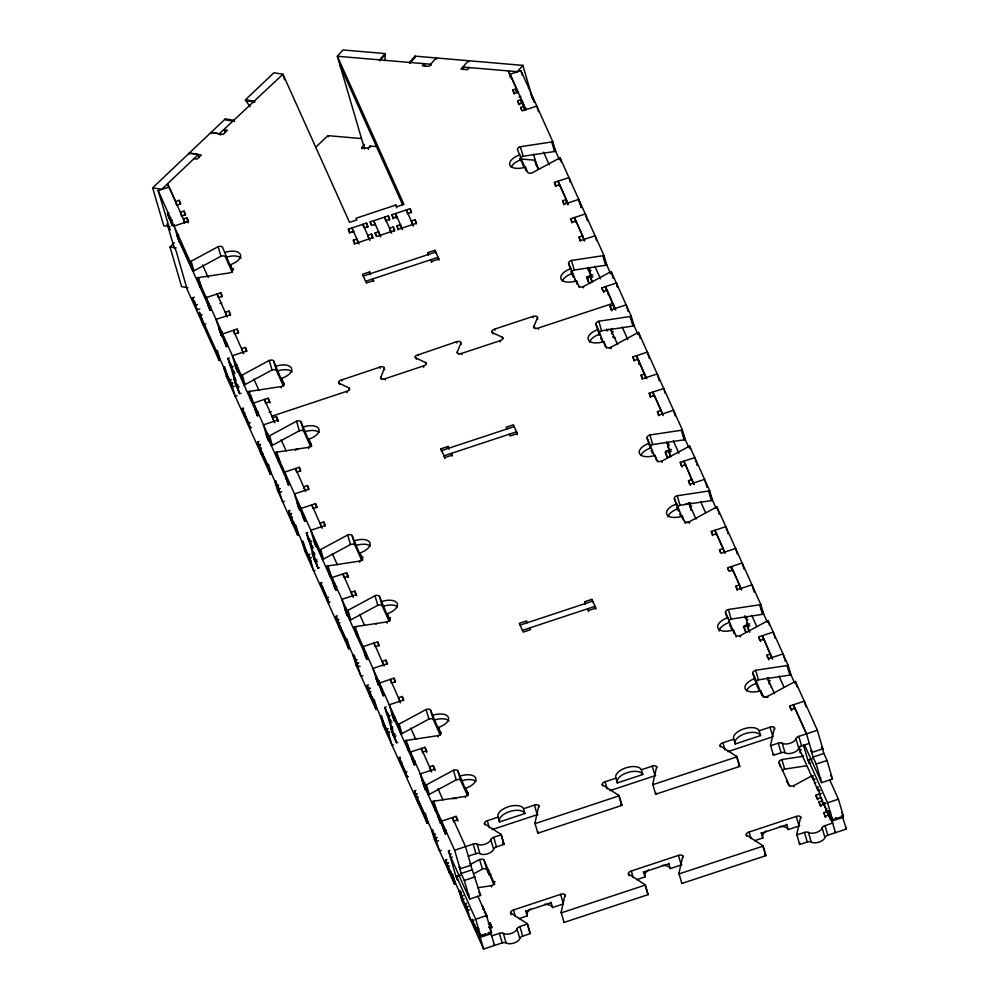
<?xml version="1.0" encoding="UTF-8"?>
<svg xmlns="http://www.w3.org/2000/svg" width="999" height="999" viewBox="0 0 999 999"><rect width="100%" height="100%" fill="white"/><g stroke="black" fill="none" stroke-linecap="round" stroke-linejoin="round"><path stroke-width="1.5" d="M382.555 379.108A3.921 1.948 -16.4 0 1 381.968 379.033L381.193 378.758A3.821 1.898 -16.4 0 1 380.582 377.959L384.253 368.519A3.821 1.898 -16.4 0 0 380.532 366.92L340.072 380.457A3.821 1.898 -16.4 0 0 339.385 383.366L339.735 384.553M384.865 60.689L385.252 54.47A3.821 2.61 41.3 0 0 385.114 53.571L342.894 49.95L337.362 56.244L364.56 148.876M338.636 382.13L338.611 382.255A3.971 1.973 -16.4 0 0 338.649 382.617L338.649 382.617M415.222 356.793L415.197 356.918A3.971 1.973 -16.4 0 0 415.247 357.292L415.247 357.292M491.833 331.331L491.783 331.581A3.971 1.973 -16.4 0 0 491.833 331.955M328.821 602.809L320.704 583.154L322.103 587.936M472.102 920.254L477.222 933.091L472.127 920.241M534.94 823.101L537.812 833.203L621.952 805.369L619.155 795.816L535.014 823.651A3.821 1.898 -16.4 0 1 534.94 823.101L538.836 805.669A3.821 1.898 -16.4 0 0 534.428 805.132L523.551 808.728A13.399 6.656 -16.4 0 0 508.104 806.817A13.399 6.656 -16.4 0 0 498.164 817.12L487.275 820.728A3.821 1.898 -16.4 0 0 484.44 823.676L484.79 824.862M537.986 831.568L537.749 832.654A3.821 1.898 -16.4 0 0 537.812 833.203M561.138 912.337L564.01 922.452L648.164 894.617L645.354 885.052L561.213 912.886A3.821 1.898 -16.4 0 1 561.138 912.337L565.034 894.917A3.821 1.898 -16.4 0 0 560.626 894.367L513.474 909.964A3.821 1.898 -16.4 0 0 510.639 912.911L511.163 914.709M652.747 784.128L655.631 794.242L739.772 766.408L736.962 756.842L652.822 784.677A3.821 1.898 -16.4 0 1 652.747 784.128L656.655 766.695A3.821 1.898 -16.4 0 0 652.235 766.158L641.358 769.754A13.399 6.656 -16.4 0 0 625.923 767.844A13.399 6.656 -16.4 0 0 615.971 778.159L605.094 781.755A3.821 1.898 -16.4 0 0 602.247 784.702L602.597 785.888M655.794 792.594L655.556 793.693A3.821 1.898 -16.4 0 0 655.631 794.242M678.945 873.376L681.83 883.478L765.971 855.644L763.161 846.091L679.02 873.925A3.821 1.898 -16.4 0 1 678.945 873.376L682.854 855.943A3.821 1.898 -16.4 0 0 678.433 855.406L631.293 871.003A3.821 1.898 -16.4 0 0 628.446 873.938L628.97 875.736M811.837 750.461L811.151 750.686L811.937 752.434L822.814 748.838L817.357 730.244L798.8 736.388A3.821 1.898 -16.4 0 0 795.903 738.686A7.655 3.796 -16.4 0 1 790.109 743.268A7.655 3.796 -16.4 0 1 782.229 743.206A3.821 1.898 -16.4 0 0 778.283 743.169L770.629 745.704A3.821 1.898 -16.4 0 1 770.554 745.154L774.462 727.734A3.821 1.898 -16.4 0 0 770.054 727.185L759.165 730.781A13.399 6.656 -16.4 0 0 743.731 728.87A13.399 6.656 -16.4 0 0 733.778 739.185L722.901 742.781A3.821 1.898 -16.4 0 0 720.054 745.729L720.416 746.915M773.613 753.621L773.363 754.72A3.821 1.898 -16.4 0 0 773.438 755.269L781.093 752.734A3.821 1.898 -16.4 0 1 785.027 752.771A7.655 3.796 -16.4 0 0 792.919 752.834A7.655 3.796 -16.4 0 0 798.713 748.239A3.821 1.898 -16.4 0 1 801.61 745.953L809.252 743.418M829.232 810.863L823.788 812.662L825.361 816.158L828.983 814.959L832.642 823.101L824.999 825.636A3.821 1.898 -16.4 0 0 822.102 827.921A7.655 3.796 -16.4 0 1 816.308 832.517A7.655 3.796 -16.4 0 1 808.428 832.454A3.821 1.898 -16.4 0 0 804.482 832.417L796.827 834.952A3.821 1.898 -16.4 0 1 796.765 834.402L800.661 816.97A3.821 1.898 -16.4 0 0 796.253 816.433L749.1 832.03A3.821 1.898 -16.4 0 0 746.265 834.977L746.615 836.163M799.812 842.869L799.562 843.955A3.821 1.898 -16.4 0 0 799.637 844.505L807.292 841.982A3.821 1.898 -16.4 0 1 811.225 842.007A7.655 3.796 -16.4 0 0 819.118 842.082A7.655 3.796 -16.4 0 0 824.912 837.487A3.821 1.898 -16.4 0 1 827.809 835.189L846.365 829.058L842.207 815.733M829.108 816.67L824.013 803.87L824.437 805.718M534.29 325.562L534.19 327.859M457.604 353.196L457.255 351.998L460.839 343.181A3.821 1.898 -16.4 0 0 456.443 341.77L415.984 355.619A3.821 1.898 -16.4 0 0 415.834 357.954L425.899 362.724A3.821 1.898 -16.4 0 1 424.45 365.622L384.615 378.883A3.821 1.898 -16.4 0 1 381.968 379.033L381.63 378.946M502.472 338.361L502.122 337.163L492.42 332.63A3.821 1.898 -16.4 0 1 492.569 330.294L493.631 329.57A3.821 1.898 -16.4 0 1 494.705 329.108L533.029 316.433A3.821 1.898 -16.4 0 1 537.425 317.844L533.841 326.673A3.821 1.898 -16.4 0 0 538.011 328.147L612.974 303.359L613.324 304.545M385.114 53.571L379.583 59.878A3.821 2.61 41.3 0 1 379.72 60.777L385.252 54.47M415.01 56.131L409.478 62.438A3.821 2.61 41.3 0 0 409.877 63.362L415.409 57.055A3.821 2.61 41.3 0 1 415.01 56.131L522.852 65.385L532.692 98.889M362.063 148.789L361.713 147.602L364.485 144.443M361.713 147.602L368.156 148.152L370.005 146.054L377.16 146.666M469.305 67.57L467.47 69.668L461.026 69.118L468.406 60.714L468.756 61.913M522.852 65.385L517.32 71.691L462.874 67.02L463.573 69.406M225.324 118.881A3.821 2.31 -80.7 0 1 225.499 119.88L234.528 121.366A3.821 2.31 -80.7 0 0 234.353 120.367L225.324 118.881L152.635 187.849L163.749 225.724L169.955 226.748M250.087 106.793L245.829 100.599A3.821 2.31 -80.7 0 1 245.467 99.763L273.926 72.765L282.954 74.251L349.525 222.377L356.78 219.98L356.006 218.232L395.891 205.032L396.678 206.781L403.933 204.383L337.362 56.256L430.669 64.248L431.019 65.447M194.018 158.629L197.028 159.128L201.373 155.007L198.364 154.52L161.663 189.335L152.635 187.849M219.318 133.804L282.954 74.251L284.565 79.708M187.849 287.687L181.643 286.663L169.992 246.978L174.326 242.857M315.746 147.19L327.897 135.664L361.363 138.536M232.342 272.39L225.337 256.793A3.821 1.898 -16.4 0 0 220.929 256.243L193.943 270.816A3.821 1.898 -16.4 0 1 192.944 271.228L190.135 261.676A3.821 1.898 -16.4 0 0 191.146 261.251L218.119 246.678A3.821 1.898 -16.4 0 1 222.527 247.228L231.78 269.468A13.399 6.656 -16.4 0 0 233.591 268.781M283.466 386.151L276.461 370.554A3.821 1.898 -16.4 0 0 272.053 370.005L245.067 384.578A3.821 1.898 -16.4 0 1 244.068 384.99L241.258 375.424A3.821 1.898 -16.4 0 0 242.27 375.012L269.243 360.439A3.821 1.898 -16.4 0 1 273.651 360.989L282.904 383.229A13.399 6.656 -16.4 0 0 283.816 382.904M310.776 446.915L303.771 431.318A3.821 1.898 -16.4 0 0 299.363 430.769L272.377 445.342A3.821 1.898 -16.4 0 1 271.378 445.754L268.569 436.201A3.821 1.898 -16.4 0 0 269.58 435.776L296.553 421.216A3.821 1.898 -16.4 0 1 300.961 421.753L310.214 443.993A13.399 6.656 -16.4 0 0 311.126 443.668M571.403 272.24A3.821 1.898 -16.4 0 1 574.288 270.03L605.681 265.284A3.821 1.898 -16.4 0 0 606.755 265.022L603.945 255.457A3.821 1.898 -16.4 0 1 602.872 255.732L571.478 260.464A3.821 1.898 -16.4 0 0 568.631 263.411L570.991 268.644A13.399 6.656 -16.4 0 0 561.038 278.958A13.399 6.656 -16.4 0 0 576.485 280.856L578.833 286.101A3.821 1.898 -16.4 0 0 583.241 286.638L610.227 272.078A3.821 1.898 -16.4 0 1 611.226 271.653L631.256 316.221L634.065 325.786A3.821 1.898 -16.4 0 1 632.991 326.049L601.598 330.794A3.821 1.898 -16.4 0 0 598.913 332.592M631.256 316.221A3.821 1.898 -16.4 0 1 630.182 316.496L598.788 321.228A3.821 1.898 -16.4 0 0 595.941 324.176L598.301 329.408A13.399 6.656 -16.4 0 0 588.349 339.722A13.399 6.656 -16.4 0 0 603.783 341.633L606.143 346.865A3.821 1.898 -16.4 0 0 610.551 347.415L637.524 332.842A3.821 1.898 -16.4 0 1 638.536 332.417L682.379 429.982L685.189 439.548A3.821 1.898 -16.4 0 1 684.115 439.81L652.722 444.555A3.821 1.898 -16.4 0 0 649.874 447.502M361.9 560.676L354.895 545.079A3.821 1.898 -16.4 0 0 350.487 544.53L323.514 559.103A3.821 1.898 -16.4 0 1 322.502 559.515L319.692 549.962A3.821 1.898 -16.4 0 0 320.704 549.537L347.677 534.964A3.821 1.898 -16.4 0 1 352.085 535.514L361.338 557.754A13.399 6.656 -16.4 0 0 363.149 557.067M389.21 621.44L382.205 605.844A3.821 1.898 -16.4 0 0 377.797 605.294L350.811 619.867A3.821 1.898 -16.4 0 1 349.812 620.279L347.003 610.726A3.821 1.898 -16.4 0 0 348.014 610.302L374.987 595.741A3.821 1.898 -16.4 0 1 379.395 596.278L388.648 618.518A13.399 6.656 -16.4 0 0 390.459 617.844M682.379 429.982A3.821 1.898 -16.4 0 1 681.306 430.257L649.912 434.99A3.821 1.898 -16.4 0 0 647.077 437.937L649.425 443.169A13.399 6.656 -16.4 0 0 639.472 453.484A13.399 6.656 -16.4 0 0 654.919 455.394L657.267 460.626A3.821 1.898 -16.4 0 0 661.675 461.176L688.661 446.603A3.821 1.898 -16.4 0 1 689.66 446.178L709.69 490.746L712.499 500.312A3.821 1.898 -16.4 0 1 711.425 500.586L680.032 505.319A3.821 1.898 -16.4 0 0 677.11 507.929M709.69 490.746A3.821 1.898 -16.4 0 1 708.616 491.021L677.222 495.754A3.821 1.898 -16.4 0 0 674.375 498.701L676.735 503.933A13.399 6.656 -16.4 0 0 666.783 514.248A13.399 6.656 -16.4 0 0 682.23 516.158L684.577 521.391A3.821 1.898 -16.4 0 0 688.985 521.94L715.971 507.367A3.821 1.898 -16.4 0 1 716.97 506.955L760.813 604.507L763.623 614.073A3.821 1.898 -16.4 0 1 762.549 614.335L731.156 619.08A3.821 1.898 -16.4 0 0 728.471 620.879M440.347 735.202L433.329 719.605A3.821 1.898 -16.4 0 0 428.921 719.055L401.948 733.628A3.821 1.898 -16.4 0 1 400.936 734.04L398.126 724.487A3.821 1.898 -16.4 0 0 399.138 724.063L426.111 709.502A3.821 1.898 -16.4 0 1 430.519 710.039L439.772 732.279A13.399 6.656 -16.4 0 0 440.696 731.955M467.657 795.966L460.639 780.369A3.821 1.898 -16.4 0 0 456.231 779.819L429.258 794.392A3.821 1.898 -16.4 0 1 428.246 794.817L425.437 785.251A3.821 1.898 -16.4 0 0 426.448 784.839L453.421 770.266A3.821 1.898 -16.4 0 1 457.829 770.803L467.082 793.044A13.399 6.656 -16.4 0 0 467.994 792.719M760.813 604.507A3.821 1.898 -16.4 0 1 759.74 604.782L728.346 609.515A3.821 1.898 -16.4 0 0 725.511 612.462L727.859 617.694A13.399 6.656 -16.4 0 0 717.906 628.009A13.399 6.656 -16.4 0 0 733.353 629.919L735.701 635.152A3.821 1.898 -16.4 0 0 740.109 635.701L767.095 621.128A3.821 1.898 -16.4 0 1 768.094 620.716L788.124 665.272L790.933 674.837A3.821 1.898 -16.4 0 1 789.859 675.112L758.466 679.844A3.821 1.898 -16.4 0 0 755.781 681.643M788.124 665.272A3.821 1.898 -16.4 0 1 787.05 665.546L755.656 670.279A3.821 1.898 -16.4 0 0 752.821 673.226L755.169 678.471A13.399 6.656 -16.4 0 0 745.217 688.773A13.399 6.656 -16.4 0 0 760.664 690.684L763.011 695.916A3.821 1.898 -16.4 0 0 767.419 696.465L794.405 681.892A3.821 1.898 -16.4 0 1 795.404 681.48L817.357 730.244M471.191 864.06L479.62 859.515A3.821 1.898 -16.4 0 1 484.028 860.052L494.755 884.54M474.001 873.626L482.43 869.068A3.821 1.898 -16.4 0 1 486.838 869.617L489.198 874.849A13.399 6.656 -16.4 0 1 491.071 874.3M803.446 756.268L781.855 759.527A3.821 1.898 -16.4 0 0 779.02 762.474L789.21 785.164A3.821 1.898 -16.4 0 0 793.618 785.714L812.175 775.686M272.402 417.332L272.053 416.133L347.864 390.959A3.821 1.898 -16.4 0 0 349.313 388.062L339.385 383.366M219.143 360.477L216.333 350.911A3.821 1.898 -16.4 0 0 217.345 350.499L220.142 360.065A3.821 1.898 -16.4 0 1 219.143 360.477L187.175 289.448L176.299 251.448L173.376 244.955L167.145 223.714L170.055 230.195L158.179 190.634L169.056 187.038L184.977 222.465M510.926 77.235L510.039 74.238L520.929 70.642L536.838 106.069L538.511 111.726M168.794 187.812L167.595 183.704L175.562 201.523L179.183 200.324L180.757 203.808L177.098 205.02M514.06 94.043L512.862 89.947L516.483 88.749L517.694 92.845M518.094 92.22L514.423 93.431L512.862 89.947M168.981 212.862L167.432 212.974L167.62 213.986L172.477 225.699L170.891 220.579L172.253 220.13M519.43 97.39L519.293 96.578L520.854 96.466M181.968 215.772L185.589 214.573L184.028 211.089L180.369 212.3L181.418 215.884M518.893 104.808L517.694 100.699L521.353 99.5L522.415 103.084M169.018 218.094L170.866 217.57M522.677 101.199L520.866 101.798L521.303 102.622M525.536 110.29L522.889 102.997L519.268 104.196L517.694 100.699M158.179 190.634L174.088 226.061L188.599 221.266L187.038 217.77L183.404 218.968L184.603 223.077M521.503 110.127L520.704 107.392L524.325 106.194M174.326 224.688L172.29 225.362L167.62 213.311L169.056 218.169M523.976 107.667L524.363 109.291L526.198 108.292M536.838 106.069L522.277 110.889L520.704 107.392M178.709 235.027L176.898 235.627L192.944 271.228M349.588 233.204L348.389 229.108L366.521 223.102L368.094 226.598L364.46 227.797M370.954 224.638L370.154 221.903L388.286 215.909L389.847 219.393L386.226 220.592M393.119 218.806L391.908 214.71L410.04 208.704L411.613 212.2L407.992 213.399M396.441 215.347L395.292 216.271M353.584 231.393L349.962 232.592L348.389 229.108M375.349 224.188L371.715 225.399L370.154 221.903M397.103 216.995L393.481 218.194L391.908 214.71M352.335 231.943L353.696 231.493M354.558 244.256L353.359 240.16L356.98 238.961L358.179 243.057M353.359 240.16L354.92 243.644L373.064 237.65L371.491 234.153L367.857 235.352L368.668 238.087M375.924 235.689L375.112 232.954L378.746 231.756L379.945 235.851M375.112 232.954L376.685 236.451L394.817 230.444L393.256 226.96L389.622 228.159L390.821 232.255M398.077 229.857L396.878 225.762L400.499 224.563L401.71 228.659M396.878 225.762L398.451 229.246L416.583 223.252L415.01 219.755L411.388 220.954L412.587 225.062M399.962 226.024L400.636 225.799M193.893 302.622L192.482 297.839L197.29 310.152L192.27 297.902L194.293 297.24M218.719 297.452L222.34 296.253L220.779 292.769L206.231 297.577L209.977 310.327L211.338 309.877M555.644 186.488L554.445 182.392L568.98 177.572L570.392 182.355M193.818 302.56L195.18 302.11M195.679 305.045L197.565 304.52M208.828 303.197L207.467 303.646L209.977 310.327M199.862 309.003L197.09 309.827L192.482 297.839M208.404 306.83L209.765 306.381M210.889 306.531L209.078 307.13L178.471 239.111L179.408 242.307L174.088 226.061L190.135 261.676M219.955 303.521L221.766 302.922M202.148 314.697L200.324 315.297L230.869 383.329L232.218 382.879M223.389 334.952L221.353 335.627L216.071 319.38L230.582 314.585L229.008 311.089L225.387 312.287L226.586 316.383M563.886 204.807L562.674 200.712L566.308 199.513L567.907 204.982M579.607 202.185L578.783 199.388L564.248 204.208L562.674 200.712M205.819 323.976L203.097 324.875L199.363 312.125L201.86 318.793M370.492 273.639L369.705 271.903L362.45 274.3L366.371 283.029L373.626 280.619L372.839 278.883L373.638 281.606M428.534 255.432L427.734 252.697L434.99 250.299L438.911 259.028L431.655 261.426L430.869 259.678L431.668 262.412M363.236 276.049L435.776 252.048M220.242 328.496L218.881 328.946L225.412 343.481L226.773 343.032M365.584 281.281L438.124 257.28L438.961 260.115M219.78 332.143L221.141 331.693M222.452 331.768L220.417 332.442L221.353 335.627M235.052 333.816L238.686 332.617L237.113 329.121L222.577 333.928L226.311 346.678L227.672 346.228M571.99 222.839L570.779 218.744L585.327 213.936L587.3 220.779M225.175 339.56L223.813 340.01L226.311 346.678M224.75 343.194L226.111 342.744M239.048 371.541L237.687 371.99L236.126 368.494L232.405 355.744L246.915 350.936L245.354 347.452L241.721 348.651L242.932 352.747M580.219 241.171L579.02 237.075L582.642 235.876L583.853 239.972M231.955 366.071L230.594 366.521L229.807 364.772L227.947 358.404L229.308 357.954M229.807 364.772L231.169 364.323M237.025 364.697L235.215 365.297L256.456 412.575L258.279 411.963M227.947 358.404L231.868 367.12L233.229 366.67M236.126 368.494L237.475 368.044M238.112 368.356L236.751 368.806L237.687 371.99M234.315 371.303L232.954 371.753L233.741 373.501L235.09 373.052M241.021 393.231L239.66 393.681L235.739 384.965L233.866 378.584L235.227 378.134M230.869 383.329L229.932 380.144L231.293 379.695M236.014 379.882L234.653 380.332L233.866 378.584M229.932 380.144L231.493 383.628L232.854 383.179M235.739 384.965L237.1 384.515M587.612 268.569L588.973 268.107M234.278 386.213L232.467 386.813L223.614 367.12A3.834 1.898 -16.4 0 1 224.688 366.845L227.497 376.411A3.834 1.898 -16.4 0 0 226.423 376.685L223.614 367.12M238.361 385.114L237 385.564L239.66 393.681M588.374 267.445L588.873 269.168L590.234 268.719M237.787 387.312L239.148 386.863M588.873 269.168L589.66 270.916L591.021 270.467M586.613 277.922L590.234 276.723L592.594 281.955L588.96 283.154L587.087 276.773L592.894 274.862M589.81 273.476L591.533 277.285L592.894 276.835M237.088 395.766L235.24 396.378L231.493 383.628M270.08 402.897L268.157 398.201L253.621 403.022L257.367 415.771L258.729 415.322M602.534 290.222L601.835 287.824L616.371 283.017L616.72 284.216L616.333 283.029M243.669 413.411L242.27 408.628L250.387 428.284L242.832 411.238L242.045 408.304L243.631 408.179M269.73 401.698L266.109 402.897L266.458 404.096M601.835 287.824L603.396 291.321L607.03 290.122L614.922 309.141M256.219 408.641L254.857 409.091L257.367 415.771M243.644 413.411L245.005 412.962M255.794 412.275L257.155 411.825M269.131 412.387L271.179 411.713M242.233 408.641L248.776 423.176L250.162 422.714M457.255 351.998A3.821 1.898 -16.4 0 0 461.426 353.484L499.962 340.734A3.821 1.898 -16.4 0 0 500.624 340.484L501.623 339.947A3.821 1.898 -16.4 0 0 502.122 337.163M278.321 421.216L276.398 416.533L272.764 417.732L273.127 418.931M610.589 307.954L610.064 306.156L613.698 304.957M251.536 427.51L250.175 427.959L248.801 423.164M277.959 420.017L263.424 424.837L267.17 437.587L268.731 441.071L270.092 440.621M610.064 306.156L611.638 309.64L626.173 304.832L627.372 309.028M268.082 433.778L266.271 434.39L287.512 481.655M267.17 437.587L269.206 436.913M269.156 437.437L267.807 437.887L268.731 441.071M263.237 453.946L261.388 454.557L257.642 441.808L259.003 441.358M260.427 444.38L258.616 444.98L267.457 464.672L270.267 474.238A3.821 1.898 -16.4 0 0 271.266 473.826L268.469 464.26A3.821 1.898 -16.4 0 1 267.457 464.672M606.493 329.158L606.793 329.807L608.603 329.208M257.642 441.808L259.216 445.304L260.564 444.855M611.763 328.671L612.437 328.446M259.216 445.304L260.14 448.489L261.501 448.039M611.138 329.096L612.012 332.093L613.374 331.643M613.935 337.937L615.034 337.575M297.153 471.978L300.774 470.779L299.213 467.295L284.665 472.102L288.411 484.852L289.772 484.403M634.078 361.014L632.879 356.918L647.414 352.11L648.588 356.218M645.941 378.134L638.074 359.203L634.44 360.402L632.879 356.918M287.262 477.722L285.901 478.171L288.411 484.852M286.838 481.356L288.199 480.906M278.671 485.139L277.31 485.589L282.63 501.823L284.478 501.211M279.608 488.324L278.246 488.773L260.14 448.489M278.883 489.073L280.244 488.623M281.668 491.658L279.857 492.257L274.737 480.881A3.821 1.898 -16.4 0 1 275.811 480.606L278.621 490.172A3.821 1.898 -16.4 0 0 277.547 490.434L274.737 480.881M301.149 509.702L299.787 510.152L298.214 506.668L294.505 493.906L309.016 489.11L307.442 485.614L303.821 486.813L304.62 489.547M642.32 379.333L641.108 375.237L644.742 374.038M441.683 451.56L440.884 448.826L448.139 446.428L448.926 448.164M441.67 450.574L514.21 426.573M298.214 506.668L299.575 506.218M300.212 506.518L298.851 506.968L299.787 510.152M294.468 522.964L292.432 523.638L288.686 510.889L290.047 510.439M301.011 508.466L315.547 503.646L317.12 507.142L313.486 508.341M650.424 397.377L649.213 393.269L663.761 388.461L664.572 391.258M291.471 513.474L289.66 514.073L294.767 525.437L297.577 535.002A3.821 1.898 -16.4 0 0 298.576 534.59L295.779 525.024A3.821 1.898 -16.4 0 1 294.767 525.437M288.686 510.889L290.259 514.385L291.621 513.936M290.259 514.385L291.196 517.569L292.557 517.12M303.609 514.085L302.247 514.535L303.184 517.719L304.757 521.216L306.106 520.754M303.184 517.719L304.545 517.27M317.482 546.066L316.121 546.515L314.56 543.031L310.851 530.269L325.349 525.462L323.788 521.977L320.155 523.176L320.966 525.911M658.653 415.696L657.454 411.6L661.076 410.402L662.287 414.498M310.389 540.596L309.028 541.046L308.254 539.298L306.381 532.929L307.742 532.479M308.254 539.298L309.603 538.848M306.381 532.929L310.302 541.658L311.663 541.196M314.56 543.031L315.921 542.582M316.546 542.882L315.185 543.331L316.121 546.515M312.749 545.829L311.388 546.278L312.175 548.026L313.536 547.577M319.455 567.769L318.094 568.219L314.173 559.49L312.3 553.109L314.348 552.435M310.664 557.405L309.303 557.854L308.366 554.67L309.727 554.22M315.122 554.183L313.087 554.857L312.3 553.109M308.366 554.67L309.927 558.154L311.288 557.704M314.173 559.49L315.534 559.04M666.72 442.869L667.407 442.644M316.795 559.64L315.447 560.089L318.094 568.219M666.808 441.97L667.307 443.693L668.668 443.244M316.221 561.838L317.582 561.388M667.307 443.693L668.094 445.442L669.455 444.992M671.328 449.388L665.534 451.298L667.394 457.679L671.028 456.481L668.668 451.248L665.047 452.447M668.743 449.088L669.967 451.81L671.328 451.361M315.035 570.454L313.674 570.904L309.927 558.154M348.514 577.422L346.591 572.739L332.055 577.547L335.801 590.297L337.163 589.847M681.318 465.946L680.269 462.362L694.804 457.542L695.479 459.952M328.808 602.822L321.266 585.764L320.454 582.867L322.028 582.717M348.164 576.223L344.543 577.422L344.892 578.621M680.269 462.362L681.83 465.846L685.464 464.647L693.531 484.265M334.653 583.166L333.291 583.616L335.801 590.297M322.078 587.949L323.439 587.499M334.228 586.8L335.589 586.351M336.713 586.5L334.902 587.1L313.649 539.822M320.667 583.166L327.21 597.702L328.571 597.252M356.755 595.741L354.832 591.058L351.211 592.257L351.91 594.655M689.56 484.265L688.498 480.681L692.132 479.483M329.97 602.035L328.609 602.484L327.247 597.689M356.406 594.555L341.858 599.363L347.177 615.596L349.213 614.922M688.498 480.681L690.072 484.178L704.607 479.358L706.243 484.94M346.516 608.316L344.705 608.915L365.946 656.181M345.604 612.112L346.965 611.663M348.276 611.738L346.241 612.412L347.177 615.596M341.183 628.633L339.822 629.083L336.076 616.333L337.437 615.884M685.227 504.333L689.572 502.897M336.076 616.333L337.65 619.83L339.011 619.38M689.322 502.997L690.871 502.984M337.65 619.83L338.586 623.014L339.947 622.564M689.51 503.434L690.446 506.618L691.808 506.168M363.099 646.628L377.647 641.82L379.208 645.304L375.587 646.503M712.512 535.539L711.313 531.443L725.848 526.635L727.022 530.744M365.696 652.247L364.348 652.697L365.272 655.881L366.845 659.377L368.206 658.928M365.272 655.881L366.633 655.431M357.105 659.665L355.756 660.114L361.064 676.348L362.912 675.736M358.042 662.849L356.68 663.299L338.586 623.014M357.317 663.598L358.678 663.149M360.102 666.183L358.291 666.783L353.171 655.406A3.821 1.898 -16.4 0 1 354.245 655.132L357.055 664.697A3.821 1.898 -16.4 0 0 355.981 664.972L353.171 655.406M380.257 684.003L378.221 684.677L372.939 668.431L387.45 663.636L385.876 660.139L382.255 661.338L383.454 665.446M720.354 552.497L719.542 549.762L723.176 548.563L724.375 552.659M585.402 604.482L584.602 601.76L591.858 599.35L595.779 608.079L588.523 610.476L587.737 608.741L588.548 611.463M520.104 625.099L592.644 601.098M522.465 630.332L594.992 606.343L595.829 609.165M376.648 681.193L378.009 680.744M379.32 680.819L377.285 681.493L378.221 684.677M372.714 697.552L370.866 698.164L367.12 685.414L368.481 684.964M391.92 682.866L395.554 681.668L393.981 678.171L379.445 682.991L383.191 695.741L384.553 695.292M728.458 570.529L727.659 567.794L742.195 562.986L743.368 567.095M730.769 568.056L731.443 567.832M369.905 687.999L368.094 688.598L373.201 699.974L376.011 709.527A3.821 1.898 -16.4 0 0 377.023 709.115L374.213 699.55A3.821 1.898 -16.4 0 1 373.201 699.974M367.12 685.414L368.693 688.91L370.055 688.461M368.693 688.91L369.63 692.095L370.991 691.645M382.043 688.611L380.681 689.06L383.191 695.741M381.618 692.245L382.979 691.795M395.916 720.591L394.555 721.041L392.994 717.557L389.285 704.794L403.783 699.987L402.222 696.503L398.589 697.702L399.8 701.798M737.087 590.222L735.888 586.126L739.51 584.927L740.721 589.023M388.823 715.122L387.462 715.571L386.688 713.823L384.815 707.454L386.176 707.005M386.688 713.823L388.049 713.373M384.815 707.454L388.736 716.183L390.097 715.734M392.994 717.557L394.355 717.107M394.98 717.407L393.618 717.856L394.555 721.041M391.183 720.354L389.822 720.803L390.609 722.552L391.97 722.102M397.889 742.294L396.528 742.744L392.607 734.015L390.734 727.634L392.782 726.96M389.098 731.93L387.737 732.379L386.8 729.195L388.161 728.746M392.882 728.933L391.521 729.382L390.734 727.634M386.8 729.195L388.361 732.692L389.722 732.242M392.607 734.015L393.968 733.566M744.48 617.619L745.841 617.17M395.242 734.165L393.881 734.615L396.528 742.744M744.979 615.634L745.741 618.219L747.102 617.769M394.655 736.363L396.016 735.913M745.741 618.219L746.528 619.967L747.889 619.517M749.762 623.913L743.968 625.836L745.841 632.205L749.462 631.006L749.837 632.267M749.462 631.006L747.115 625.774L743.481 626.972L745.841 632.205M746.69 622.527L748.401 626.348L749.762 625.886M393.469 744.992L392.108 745.441L388.361 732.692M426.948 751.947L425.037 747.264L410.489 752.072L414.235 764.822L415.596 764.372M759.577 639.872L758.703 636.887L773.238 632.08L774.262 635.676M401.873 762.025L400.512 762.474L399.138 757.679L407.255 777.347L399.7 760.289L398.901 757.367L400.462 757.242M426.598 750.749L422.977 751.947L423.326 753.146M758.703 636.887L760.264 640.371L763.898 639.173L771.79 658.191M413.087 757.692L411.725 758.141L414.235 764.822M412.662 761.325L414.023 760.876M415.147 761.026L413.336 761.625L392.083 714.36M399.113 757.692L405.644 772.239L407.005 771.777M435.189 770.266L433.266 765.584L429.645 766.782L430.869 770.966M767.644 657.604L766.932 655.207L770.566 654.008M408.404 776.56L407.043 777.01L405.681 772.227M426.973 789.672L425.611 790.122L424.038 786.638L420.292 773.888L434.84 769.08M766.932 655.207L768.506 658.703L783.041 653.895L783.541 655.694M420.329 773.875L423.139 783.441L424.95 782.841M424.038 786.638L426.073 785.963M426.036 786.488L424.675 786.937L425.611 790.122M419.617 803.159L418.256 803.608L414.51 790.858L415.871 790.409M414.51 790.858L416.084 794.355L417.445 793.905M767.856 677.734L768.631 677.734M416.084 794.355L417.02 797.539L418.381 797.09M767.944 677.959L768.88 681.143L770.241 680.694M770.803 686.987L771.478 686.763M439.173 815.721L437.812 816.171L440.309 822.851L442.357 822.177M438.748 819.355L440.109 818.905M440.734 819.217L439.373 819.667L440.309 822.851M458.004 821.028L456.081 816.345L441.533 821.153L445.279 833.903L446.64 833.453M790.796 709.552L789.747 705.968L804.282 701.161L805.456 705.144M457.642 819.829L454.021 821.028L454.37 822.227M789.747 705.968L791.32 709.452L794.942 708.254L806.443 733.853M444.143 826.772L442.782 827.222L445.279 833.903M443.718 830.419L445.067 829.957M446.191 830.107L444.38 830.706L423.139 783.441M435.552 834.19L434.19 834.64L439.498 850.873L441.346 850.261M436.488 837.374L435.127 837.824L417.02 797.539M435.751 838.124L437.112 837.674M438.536 840.708L436.725 841.308L431.618 829.932A3.821 1.898 -16.4 0 1 432.679 829.657L435.489 839.222A3.821 1.898 -16.4 0 0 434.415 839.497L431.618 829.932M498.164 817.12L499.562 821.902L524.95 813.511L523.551 808.728M615.971 778.159L617.37 782.929L642.769 774.537L641.358 769.754M733.778 739.185L735.189 743.968L760.576 735.564L759.165 730.781M492.132 829.607L537.237 814.684A3.821 1.898 -16.4 0 1 537.912 814.497M609.939 790.634L655.044 775.724A3.821 1.898 -16.4 0 1 655.719 775.524M727.747 751.673L772.864 736.75M458.191 879.669L457.517 879.894L455.944 876.41L448.464 850.911L449.825 850.461M460.189 776.048A13.399 6.656 -16.4 0 1 475.624 777.959A13.399 6.656 -16.4 0 1 465.671 788.261L468.032 793.493A3.821 1.898 -16.4 0 1 465.184 796.44L433.791 801.186A3.821 1.898 -16.4 0 0 432.717 801.448L454.607 850.236L473.176 844.105A3.821 1.898 -16.4 0 1 477.122 844.13A7.655 3.796 -16.4 0 0 485.002 844.192A7.655 3.796 -16.4 0 0 490.796 839.61A3.821 1.898 -16.4 0 1 493.693 837.312L501.336 834.789L504.145 844.342L496.503 846.877A3.821 1.898 -16.4 0 0 493.606 849.175A7.655 3.796 -16.4 0 1 487.812 853.758A7.655 3.796 -16.4 0 1 479.92 853.695A3.821 1.898 -16.4 0 0 475.986 853.658L468.331 856.193M448.464 850.911L450.025 854.395L451.386 853.945M450.025 854.395L450.961 857.592L452.322 857.13M451.348 872.015L449.3 872.689L445.554 859.939L446.915 859.49M449.338 872.689L446.528 863.124L448.339 862.524M445.554 859.939L447.127 863.436L448.489 862.986M798.9 746.815L800.361 746.59M447.127 863.436L448.064 866.62L449.425 866.17M799 747.04L799.937 750.224L801.298 749.774M459.29 867.095L460.064 868.83L470.954 865.234L470.167 863.486L480.631 895.441L469.755 899.038L464.298 880.444L461.151 873.463L459.29 867.095L459.965 866.87M821.353 747.314L822.04 747.09L822.814 748.838M801.847 756.068L802.946 755.706M461.151 873.463L472.04 869.867M811.151 750.686L813.024 757.067L823.9 753.471L827.047 760.451L832.504 779.045L821.615 782.642L804.919 745.841M455.944 876.41L460.027 875.062M803.371 744.867L807.816 760.014L811.9 758.653M457.517 879.894L456.58 876.71L459.977 875.586M810.738 763.049L809.377 763.498L808.453 760.314L811.85 759.19M464.298 880.444L475.174 876.847M813.024 757.067L816.158 764.048L827.047 760.451M462.562 895.404L461.201 895.853L460.264 892.669L461.625 892.219M814.435 779.008L813.074 779.457L812.137 776.273L813.498 775.823M463.199 895.703L461.838 896.165L460.264 892.669M812.137 776.273L813.698 779.757L815.059 779.307M450.961 857.592L467.694 894.817L469.055 894.367M819.567 778.421L820.928 777.971M462.774 899.35L464.135 898.9M813.698 779.757L814.635 782.954L815.996 782.504M467.532 906.455L466.171 906.905L465.234 903.72L466.595 903.271M819.392 790.059L818.044 790.509L817.107 787.324L818.468 786.875M465.234 903.72L466.808 907.217L468.156 906.767M817.107 787.324L818.668 790.821L820.029 790.371M469.58 909.789L467.769 910.389L448.064 866.62M816.995 798.8L815.946 795.216L821.39 793.418M482.942 909.377L483.853 909.078L484.203 910.276M815.946 795.216L817.519 798.701L821.141 797.502L823.988 805.481M484.378 912.574L485.289 912.274L487.2 916.97M819.48 803.696L818.955 801.897L822.577 800.699M472.39 919.355L470.541 919.967L466.808 907.217M822.377 803.571L825.099 802.672M456.58 876.71L475.661 919.18L486.55 915.584L491.545 932.629L480.669 936.225L477.534 929.245L478.896 928.795M808.453 760.314L827.534 802.784L838.411 799.175L843.418 816.233L832.542 819.829L829.395 812.849L830.756 812.399M475.074 924.912L473.713 925.361L472.352 920.566L474.163 919.967M485.951 916.071L486.85 915.771M818.955 801.897L820.529 805.394L825.961 803.596M826.947 808.516L825.586 808.965L825.986 809.839M472.352 920.566L475.611 927.846L477.435 927.247M488.311 923.638L490.122 923.039L492.045 927.734M519.005 918.63L527.172 915.933L525.761 911.15L551.148 902.759L552.559 907.529L563.436 903.933L560.626 894.367M636.813 879.657L644.979 876.96L643.581 872.177L668.968 863.785L670.366 868.568L681.243 864.959A3.821 1.898 -16.4 0 1 681.917 864.772M754.632 840.683L762.786 837.986L761.388 833.203L786.775 824.812L788.174 829.595L799.063 825.986A3.821 1.898 -16.4 0 1 799.737 825.798M475.674 928.071L477.035 927.621M827.547 811.675L829.582 811.001M488.973 927.434L491.695 926.535M477.085 932.854L479.12 932.179M825.586 808.965L828.945 816.458L830.993 815.771M477.534 929.245L479.408 935.613L480.769 935.164M482.117 934.714L482.804 934.49M484.84 933.815L485.526 933.59M488.249 932.691L488.923 932.467M829.395 812.849L831.268 819.217L832.629 818.768M835.351 817.869L836.026 817.644M841.47 815.846L842.157 815.621M479.408 935.613L480.182 937.362L491.071 933.765L494.493 945.454L494.08 944.417M831.268 819.217L832.055 820.966L842.931 817.369M461.725 900.261A3.821 1.898 -16.4 0 1 462.799 899.987L459.99 890.421A3.821 1.898 -16.4 0 0 458.916 890.696L461.725 900.261L483.616 949.05L502.185 942.906A3.821 1.898 -16.4 0 1 506.118 942.944A7.655 3.796 -16.4 0 0 514.01 943.006A7.655 3.796 -16.4 0 0 519.805 938.411A3.821 1.898 -16.4 0 1 522.702 936.125L530.344 933.59L527.534 924.025L519.892 926.56A3.821 1.898 -16.4 0 0 516.995 928.858A7.655 3.796 -16.4 0 1 511.201 933.441A7.655 3.796 -16.4 0 1 503.321 933.378A3.821 1.898 -16.4 0 0 499.375 933.341L491.72 935.876L490.122 932.317M525.724 169.593L517.507 149.65A3.821 1.898 -16.4 0 1 520.354 146.703L551.748 141.97A3.821 1.898 -16.4 0 0 552.822 141.696L555.631 151.261A3.821 1.898 -16.4 0 1 554.557 151.523L523.164 156.269A3.821 1.898 -16.4 0 0 520.317 159.216M198.489 277.597L201.298 287.163A3.834 1.898 -16.4 0 0 200.225 287.437L197.415 277.872A3.834 1.898 -16.4 0 1 198.489 277.597L229.882 272.864A3.821 1.898 -16.4 0 0 232.73 269.917L230.369 264.685A13.399 6.656 -16.4 0 0 240.322 254.37A13.399 6.656 -16.4 0 0 224.887 252.46M251.361 397.34L252.422 400.924A3.821 1.898 -16.4 0 0 251.348 401.198L248.539 391.633A3.821 1.898 -16.4 0 1 249.613 391.358L281.006 386.625A3.821 1.898 -16.4 0 0 283.853 383.678L281.493 378.446A13.399 6.656 -16.4 0 0 291.446 368.132A13.399 6.656 -16.4 0 0 276.011 366.221M609.452 347.939L611.413 347.64M278.321 456.905L279.732 461.688A3.821 1.898 -16.4 0 0 278.659 461.963L275.849 452.397A3.821 1.898 -16.4 0 1 276.923 452.122L308.316 447.39A3.821 1.898 -16.4 0 0 311.164 444.443L308.803 439.21A13.399 6.656 -16.4 0 0 318.756 428.896A13.399 6.656 -16.4 0 0 303.321 426.985M329.445 570.666L330.856 575.449A3.821 1.898 -16.4 0 0 329.782 575.724L326.973 566.158A3.821 1.898 -16.4 0 1 328.047 565.884L359.44 561.151A3.821 1.898 -16.4 0 0 362.287 558.204L359.927 552.971A13.399 6.656 -16.4 0 0 369.88 542.657A13.399 6.656 -16.4 0 0 354.445 540.746M685.926 522.752L689.847 522.165M356.581 630.844L358.166 636.213A3.821 1.898 -16.4 0 0 357.093 636.488L354.283 626.922A3.821 1.898 -16.4 0 1 355.357 626.66L386.75 621.915A3.821 1.898 -16.4 0 0 389.598 618.968L387.237 613.736A13.399 6.656 -16.4 0 0 397.19 603.421A13.399 6.656 -16.4 0 0 381.755 601.523M407.53 744.005L409.29 749.974A3.821 1.898 -16.4 0 0 408.216 750.249L405.407 740.684A3.821 1.898 -16.4 0 1 406.481 740.409L437.874 735.676A3.821 1.898 -16.4 0 0 440.721 732.729L438.374 727.497A13.399 6.656 -16.4 0 0 448.314 717.182A13.399 6.656 -16.4 0 0 432.879 715.284M764.36 697.277L766.32 696.99M782.142 770.666A3.821 1.898 -16.4 0 1 784.665 769.093L806.255 765.833M477.647 887.761L491.383 885.688A3.821 1.898 -16.4 0 0 494.23 882.741M535.939 328.446L535.514 328.421A3.896 1.936 -16.4 0 1 534.802 328.284L534.652 328.221M459.353 353.783L458.928 353.758A3.896 1.936 -16.4 0 1 458.216 353.621L458.066 353.559M519.63 158.878L534.715 160.177L538.723 169.081M212.537 132.692L214.048 132.929M214.797 133.054L216.308 133.304M217.058 133.429L218.556 133.679M190.834 153.284L192.345 153.521M193.094 153.646L194.605 153.896M195.354 154.021L196.853 154.271M197.615 154.395L199.238 157.505M245.467 99.763L254.495 101.249A3.821 2.31 -80.7 0 0 254.857 102.073L245.829 100.599M211.388 133.629L211.039 132.442L223.077 134.415L227.422 130.295L224.413 129.808L225.212 132.53M211.039 132.442L211.788 132.567M189.685 154.233L189.335 153.034L198.364 154.52M189.335 153.034L190.085 153.159M169.992 246.978L176.199 248.002M492.42 332.63L493.156 332.967M415.834 357.954L416.571 358.304M720.054 745.729L736.588 756.393A3.821 1.898 -16.4 0 1 736.962 756.842M738.361 765.284L739.397 765.958A3.821 1.898 -16.4 0 1 739.772 766.408M746.265 834.977L762.786 845.641A3.821 1.898 -16.4 0 1 763.161 846.091M764.56 854.532L765.596 855.194A3.821 1.898 -16.4 0 1 765.971 855.644M602.247 784.702L618.781 795.366A3.821 1.898 -16.4 0 1 619.155 795.816M620.554 804.257L621.578 804.919A3.821 1.898 -16.4 0 1 621.952 805.369M628.446 873.938L644.979 884.615A3.821 1.898 -16.4 0 1 645.354 885.052M484.44 823.676L500.961 834.34A3.821 1.898 -16.4 0 1 501.336 834.789M502.734 843.231L503.771 843.893A3.821 1.898 -16.4 0 1 504.145 844.342M510.639 912.911L527.16 923.576A3.821 1.898 -16.4 0 1 527.534 924.025M830.706 775.349L831.343 776.673M831.73 777.459L832.504 779.045M478.958 892.007L479.732 893.593M479.995 894.117L480.631 895.441M467.694 894.817L469.755 899.038M536.775 106.081L552.822 141.696M519.867 154.882A13.399 6.656 -16.4 0 0 509.915 165.197A13.399 6.656 -16.4 0 0 525.349 167.108L527.709 172.34A3.821 1.898 -16.4 0 0 532.117 172.877L559.09 158.317A3.834 1.898 -16.4 0 1 560.102 157.892L603.945 255.457M530.993 94.705L531.406 95.617M532.017 96.99L532.579 98.414M533.029 99.251L533.641 100.587M553.833 147.178L559.502 159.803M603.596 257.979L610.739 273.813M630.869 318.669L631.181 319.38M631.805 320.667L638.036 334.565M682.654 433.916L688.548 446.953M709.615 493.806L715.858 507.692M760.464 607.042L766.982 621.478M788.698 669.854L789.01 670.566M789.647 671.99L793.993 681.555M829.782 779.982L838.411 799.175M510.039 74.238L525.961 109.665M566.308 199.513L559.64 184.678L556.006 185.876L554.445 182.392M582.642 235.876L575.973 221.041L572.352 222.24L570.779 218.744M661.076 410.402L654.407 395.567L650.786 396.765L649.213 393.269M723.176 548.563L716.508 533.728L712.886 534.927L711.313 531.443M739.51 584.927L732.854 570.092L729.22 571.291L727.659 567.794M841.658 812.299L842.244 813.611M842.681 814.597L843.418 816.233M521.141 100.587L521.953 102.398M543.581 152.173L549.25 164.798M565.784 201.661L566.196 202.585M594.867 266.296L600.486 278.796M622.165 327.048L627.784 339.548M652.846 395.304L653.271 396.241M673.301 440.821L678.92 453.321M700.599 501.573L705.594 512.687M751.735 615.347L756.73 626.46M779.008 676.023L783.928 686.987M845.554 827.234L846.365 829.058M579.02 237.075L580.581 240.559L595.129 235.752L596.528 240.534M641.108 375.237L642.682 378.733L657.217 373.926L659.19 380.756M657.454 411.6L659.028 415.084L673.563 410.277L675.199 415.859M719.542 549.762L721.116 553.259L735.651 548.451L737.299 554.02M735.888 586.126L737.462 589.61L751.997 584.802L754.108 591.982M587.849 269.106L588.349 270.205M588.836 271.291L589.323 272.377M667.757 446.903L668.244 448.002M807.816 760.014L809.377 763.498M587.087 276.711L587.924 278.559M612.012 332.093L617.632 344.593M690.446 506.618L696.066 519.118M768.88 681.143L774.5 693.643M799.937 750.224L813.074 779.457M814.635 782.954L818.044 790.509M587.2 279.221L588.96 283.154M665.634 453.758L667.394 457.679M835.002 831.643L835.451 832.666L832.055 820.966M526.073 170.354L526.411 171.116M570.991 268.644L576.51 282.592M576.848 283.354L577.197 284.116M598.301 329.408L603.359 342.332M649.425 443.169L654.482 456.093M676.735 503.933L682.404 518.219M727.859 617.694L734.14 633.341M755.169 678.471L762.062 695.466L760.664 690.684M520.954 160.627L521.59 162.05M522.227 163.461L523.501 166.296M572.077 274.388L573.351 277.223M574.625 280.057L575.262 281.481M598.751 333.741L599.388 335.152M600.661 337.987L601.298 339.41M601.935 340.834L602.572 342.245M651.148 450.337L652.422 453.171M677.821 509.677L678.458 511.101M679.732 513.936L680.369 515.359M729.582 624.862L730.232 626.273M730.868 627.697L732.142 630.531M755.619 682.792L756.255 684.215M756.892 685.626L758.166 688.461M758.815 689.884L759.452 691.296M786.438 780.631L788.261 784.702M427.734 252.697L428.521 254.445M506.955 428.971L506.168 427.235L513.424 424.825L517.345 433.554L510.089 435.951L509.303 434.215M584.602 601.76L585.389 603.496M340.172 65.809L402.585 204.683M352.185 231.606L352.51 232.317M527.36 622.702L526.573 620.953L519.318 623.351L523.239 632.08L530.494 629.682L529.707 627.934M440.884 448.826L444.805 457.554L452.06 455.157L451.273 453.409L452.085 456.143M488.723 869.779A13.399 6.656 -16.4 0 0 487.787 870.067L493.981 884.677M202.585 264.972L208.267 277.597M253.883 379.096L258.866 390.209M281.181 439.847L286.176 450.961M332.317 553.621L337.312 564.735M359.615 614.373L364.61 625.486M410.751 728.146L415.746 739.26M438.012 788.823L442.944 799.787M483.853 909.078L482.28 905.594L483.154 908.578M477.922 896.378L486.55 915.584M197.415 277.872L241.258 375.424M248.539 391.633L268.569 436.201M275.849 452.397L319.692 549.962M326.973 566.158L347.003 610.726M354.283 626.922L398.126 724.487M405.407 740.684L425.437 785.251M488.998 926.947L489.348 927.721M490.084 929.357L491.545 932.629M490.534 932.567L491.071 933.765M297.315 503.471L303.846 518.006M375.749 677.996L382.28 692.544M302.048 541.645L304.857 551.211A3.821 1.898 -16.4 0 1 305.931 550.936L303.122 541.371A3.821 1.898 -16.4 0 0 302.048 541.645L310.901 561.338M337.05 619.505L345.891 639.198L348.701 648.763A3.821 1.898 -16.4 0 0 349.712 648.351L346.903 638.786A3.821 1.898 -16.4 0 1 345.891 639.198M380.482 716.171L383.291 725.736A3.821 1.898 -16.4 0 1 384.365 725.461L381.556 715.896A3.821 1.898 -16.4 0 0 380.482 716.171L389.335 735.863M415.484 794.043L424.325 813.723L427.135 823.288A3.821 1.898 -16.4 0 0 428.146 822.876L425.337 813.311A3.821 1.898 -16.4 0 1 424.325 813.723M446.528 863.124L451.635 874.5L454.445 884.053A3.821 1.898 -16.4 0 0 455.457 883.64L452.647 874.075A3.821 1.898 -16.4 0 1 451.635 874.5M291.196 517.569L309.303 557.854M369.63 692.095L387.737 732.379M226.423 376.673L270.267 474.238M277.547 490.434L297.577 535.002M304.857 551.211L348.701 648.763M355.981 664.972L376.011 709.527M383.291 725.736L427.135 823.288M434.415 839.497L454.445 884.053M516.483 88.749L508.516 70.929L510.526 77.76M515.809 90.509L516.308 91.621M522.939 104.633L523.563 106.369M533.99 101.461L534.353 102.485M825.062 807.604L824.687 806.505M822.04 747.09L823.9 753.471M805.694 705.943L805.931 706.73M795.404 681.48L796.453 685.064M796.628 685.664L796.99 686.85M794.405 681.892L794.754 683.091M816.158 764.048L821.615 782.642M827.534 802.784L832.542 819.829M787.05 665.546L789.859 675.112M783.753 656.281L784.24 658.079M784.677 659.465L785.114 661.076M811.937 752.434L806.48 733.84L793.406 704.757L794.58 708.741M828.983 814.959L829.507 816.745M829.694 817.344L830.394 819.742M774.65 636.85L774.962 638.061M794.942 708.254L795.291 709.452M821.141 797.502L821.49 798.701M821.665 799.3L822.377 801.685M822.726 802.884L823.251 804.67M818.668 790.821L821.016 798.788M821.715 801.173L821.952 801.972M768.094 620.716L769.33 624.899M825.361 816.158L825.711 817.357M823.788 812.662L824.312 814.46M824.674 815.659L825.024 816.845M767.095 621.128L767.444 622.327M820.529 805.394L820.878 806.593M819.655 804.295L820.004 805.494M791.32 709.452L791.67 710.651M817.519 798.701L817.869 799.899M798.8 736.388L801.61 745.953M824.999 825.636L827.809 835.189M759.74 604.782L762.549 614.335M772.627 659.078L762.362 635.676L763.586 639.86M795.903 738.686L799.3 749.924M799.762 751.51L800.236 753.109M822.102 827.921L824.912 837.487M743.718 568.169L743.943 568.968M763.898 639.173L764.247 640.371M768.506 658.703L768.855 659.889M760.264 640.371L760.626 641.57M727.722 533.004L727.959 533.803M741.583 589.997L731.318 566.595L732.604 570.966M767.319 677.647L768.256 680.843M768.718 682.429L769.193 684.028M716.97 506.955L717.494 508.741M717.844 509.94L718.194 511.138M718.731 512.924L719.08 514.123M715.971 507.367L716.32 508.566M746.528 619.967L748.401 626.348M708.616 491.021L711.425 500.586M706.718 486.538L706.955 487.337M782.229 743.206L785.027 752.771M808.428 832.454L811.225 842.007M747.115 625.774L748.226 629.557M767.419 696.465L767.769 697.664M793.618 785.714L793.98 786.9M725.124 553.246L714.972 530.232L716.37 535.014M774.462 727.734L774.812 728.92M800.661 816.97L801.011 818.169M695.853 461.138L696.203 462.325M696.74 464.123L697.052 465.322M778.283 743.169L781.093 752.734M804.482 832.417L807.292 841.982M755.656 670.279L758.466 679.844M781.855 759.527L784.665 769.093M689.66 446.178L690.534 449.175M763.011 695.916L763.361 697.115M789.21 785.164L789.56 786.363M688.661 446.603L689.01 447.789M770.054 727.185L772.689 736.151M796.253 816.433L799.063 825.986M752.821 673.226L753.521 675.624M753.696 676.223L754.22 678.009M754.745 679.807L755.094 680.993M779.02 762.474L780.244 766.658M681.306 430.257L684.115 439.81M740.109 635.701L740.471 636.887M694.193 484.552L683.928 461.151L685.152 465.334M770.554 745.154L773.438 755.269M796.765 834.402L799.637 844.505M664.81 392.045L665.159 393.244M728.346 609.515L731.156 619.08M735.701 635.152L736.226 636.95M685.464 464.647L685.814 465.846M733.353 629.919L734.402 633.503M690.072 484.178L690.421 485.364M725.511 612.462L726.56 616.046M726.735 616.645L727.085 617.844M681.83 465.846L682.18 467.045M648.826 356.88L649.288 358.479M663.149 415.472L652.884 392.058L654.045 396.041M688.885 503.121L689.347 504.72M689.822 506.318L690.284 507.904M690.759 509.502L690.983 510.302M638.536 332.417L639.585 336.014M639.934 337.2L640.284 338.399M637.524 332.842L637.886 334.041M630.182 316.496L632.991 326.049M668.094 445.442L669.967 451.81M627.809 310.414L628.071 311.426M668.668 451.248L669.417 453.771M669.78 455.032L670.154 456.293M688.985 521.94L689.335 523.126M646.69 378.708L636.538 355.706L637.936 360.489M617.594 287.2L616.895 284.815L617.569 287.213M638.074 359.203L639.672 364.672M638.873 363.673L639.11 364.473M677.222 495.754L680.032 505.319M611.226 271.653L611.75 273.451M611.925 274.051L612.624 276.436M612.799 277.035L613.161 278.234M684.577 521.391L685.102 523.189M682.23 516.158L683.279 519.742M610.227 272.078L610.576 273.264M674.375 498.701L674.737 499.9M674.912 500.499L675.436 502.285M675.786 503.484L676.311 505.282M676.835 507.067L677.185 508.266M602.872 255.732L605.681 265.284M661.675 461.176L662.025 462.362M615.759 310.027L605.494 286.626L606.893 291.396M614.023 306.943L614.722 309.328M649.912 434.99L652.722 444.555M657.267 460.626L657.617 461.825M607.03 290.122L607.38 291.321M607.904 293.107L608.603 295.504M654.919 455.394L656.318 460.164M611.638 309.64L611.987 310.839M579.957 203.371L580.194 204.171M580.894 206.568L581.131 207.367M578.758 199.4L581.156 207.605M610.938 309.141L611.288 310.339M647.077 437.937L648.301 442.12M648.826 443.918L649.175 445.104M603.396 291.321L603.746 292.52M736.588 756.393L739.397 765.958M762.786 845.641L765.596 855.194M584.715 240.946L574.437 217.532L575.849 222.315M610.676 329.395L611.388 331.78M611.85 333.379L612.087 334.178M612.787 336.563L613.024 337.362M560.102 157.892L561.301 162M551.748 141.97L554.557 151.523M589.66 270.916L591.533 277.285M606.793 329.807L607.142 331.006M590.234 276.723L590.609 277.984M590.983 279.245L591.72 281.768M610.551 347.415L610.901 348.601M568.256 204.183L558.104 181.181L559.502 185.951M722.901 742.781L725.012 749.949M749.1 832.03L751.036 838.598M598.788 321.228L601.598 330.794M606.143 346.865L606.493 348.064M603.783 341.633L605.194 346.403M595.941 324.176L597.352 328.958M597.877 330.744L598.226 331.943M520.929 70.642L522.24 75.137M583.241 286.638L583.591 287.837M571.478 260.464L574.288 270.03M578.833 286.101L579.183 287.287M576.485 280.856L577.447 284.153M522.889 102.997L524.9 109.828M568.631 263.411L569.692 266.995M569.867 267.595L570.392 269.38M570.916 271.179L571.266 272.377M533.516 154.183L537.774 168.694M534.715 160.177L535.601 163.162M535.951 164.36L536.301 165.559M520.354 146.703L523.164 156.269M525.349 167.108L526.585 171.291M537.425 317.844L537.774 319.043M538.411 328.683L538.586 329.27M533.029 316.433L533.379 317.632M656.655 766.695L657.005 767.894M682.854 855.943L683.204 857.142M652.235 766.158L655.044 775.724M678.433 855.406L681.243 864.959M436.551 59.153L436.201 57.954L428.821 66.359L422.39 65.797L424.225 63.699L425.037 66.434M591.858 599.35L592.657 602.085M499.962 340.734L500.312 341.933M494.705 329.108L495.067 330.307M492.557 332.692L492.907 333.891M517.395 434.64L516.558 431.805L444.018 455.806L444.855 458.641M618.781 795.366L621.578 804.919M644.979 884.615L647.777 894.167A3.821 1.898 -16.4 0 1 648.164 894.617M605.094 781.755L607.192 788.923M631.293 871.003L633.216 877.572M434.99 250.299L435.789 253.034M460.839 343.181L461.188 344.38M461.65 353.409L462 354.608M456.443 341.77L456.793 342.969M415.01 219.755L416.208 223.863M410.04 208.704L411.251 212.799M413.424 226.049L406.418 209.902L407.592 213.886M395.891 205.032L396.703 207.767M402.535 229.645L395.542 213.511L396.94 218.282M370.005 146.054L370.354 147.24M393.256 226.96L394.455 231.056M388.286 215.909L389.485 220.005M368.156 148.152L368.506 149.338M391.658 233.242L384.652 217.108L385.826 221.091M425.537 362.5L425.886 363.686M448.139 446.428L448.938 449.163M423.376 366.071L423.726 367.27M418.119 354.445L418.469 355.644M380.781 236.838L373.776 220.704L375.174 225.487M415.971 358.029L416.321 359.215M371.491 234.153L372.689 238.249M538.836 805.669L539.185 806.867M565.034 894.917L565.384 896.115M366.521 223.102L367.719 227.198M369.905 240.447L362.899 224.3L363.836 227.485M534.428 805.132L537.237 814.684M369.705 271.903L370.504 274.625M327.897 135.664L328.246 136.863M359.016 244.043L352.01 227.897L353.184 231.88M384.253 368.519L384.603 369.717M385.065 378.746L385.414 379.945M379.857 367.108L380.207 368.306M380.669 377.335L381.193 379.133M500.961 834.34L503.771 843.893M527.16 923.576L529.97 933.141A3.821 1.898 -16.4 0 1 530.344 933.59M493.693 837.312L496.503 846.877M519.892 926.56L522.702 936.125M487.275 820.728L489.385 827.896M513.474 909.964L515.409 916.545M490.796 839.61L493.606 849.175M516.995 928.858L519.805 938.411M348.951 387.824L349.3 389.023M468.032 793.493L468.381 794.692M465.671 788.261L467.082 793.044M487.787 870.067L489.198 874.849M346.79 391.408L347.14 392.607M457.829 770.803L460.639 780.369M484.028 860.052L486.838 869.617M465.184 796.44L465.534 797.639M491.383 885.688L491.733 886.887M341.533 379.782L341.883 380.981M477.122 844.13L479.92 853.695M503.321 933.378L506.118 942.944M453.421 770.266L456.231 779.819M479.62 859.515L482.43 869.068M440.721 732.729L441.071 733.928M473.176 844.105L475.986 853.658M499.375 933.341L502.185 942.906M438.374 727.497L439.772 732.279M430.519 710.039L433.329 719.605M437.874 735.676L438.224 736.875M490.122 923.039L491.52 927.821M426.111 709.502L428.921 719.055M485.289 912.274L485.639 913.473M470.954 865.234L465.522 846.628L452.422 817.557L453.583 821.54M456.081 816.345L457.305 820.529M433.266 765.584L434.49 769.767M389.598 618.968L390.122 620.766M387.237 613.736L388.648 618.518M475.661 919.18L480.669 936.225M425.037 747.264L426.436 752.047M431.643 771.877L421.366 748.476L422.602 752.659M454.607 850.236L460.064 868.83M480.182 937.362L483.616 949.05M379.395 596.278L382.205 605.844M386.75 621.915L387.1 623.114M475.611 927.846L477.023 932.616M374.987 595.741L377.797 605.294M433.791 801.186L434.14 802.372M434.49 803.571L435.015 805.369M435.202 805.968L436.6 810.738A3.821 1.898 -16.4 0 0 435.527 811.013L432.717 801.448M362.287 558.204L362.812 560.002M402.222 696.503L403.421 700.599M359.927 552.971L361.338 557.754M426.448 784.839L429.258 794.392M352.085 535.514L354.895 545.079M393.981 678.171L395.192 682.28M359.44 561.151L359.79 562.35M400.599 702.796L390.322 679.382L391.021 681.78M385.876 660.139L387.088 664.235M391.146 682.18L391.383 682.979M347.677 534.964L350.487 544.53M377.647 641.82L378.846 645.916M406.481 740.409L407.005 742.207M384.14 666.033L373.988 643.031L374.925 646.216M399.138 724.063L401.948 733.628M354.832 591.058L356.056 595.242M220.067 133.916L220.417 135.115M311.164 444.443L311.688 446.241M308.803 439.21L310.214 443.993M346.591 572.739L347.827 576.923M388.736 716.183L390.609 722.552M387.987 714.447L395.791 741.008M353.209 597.352L342.932 573.95L343.818 576.935M385.639 709.215L393.431 735.776M300.961 421.753L303.771 431.318M308.316 447.39L308.666 448.588M363.137 646.615L366.845 659.377M296.553 421.216L299.363 430.769M355.357 626.66L356.056 629.045M283.853 383.678L284.203 384.877M281.493 378.446L282.904 383.229M323.788 521.977L324.987 526.073M348.014 610.302L350.811 619.867M273.651 360.989L276.461 370.554M315.547 503.646L316.758 507.754M281.006 386.625L281.356 387.812M322.165 528.271L311.888 504.857L312.824 508.054M307.442 485.614L308.641 489.71M269.243 360.439L272.053 370.005M295.617 450.287L295.442 449.687A3.821 1.898 -16.4 0 1 298.239 449.35M299.213 467.295L300.412 471.391M328.047 565.884L328.396 567.082M328.571 567.682L329.096 569.48M305.706 491.508L295.554 468.506L296.016 470.092M320.704 549.537L323.514 559.103M296.253 470.891L296.478 471.69M276.398 416.533L277.797 421.316M230.369 264.685L231.78 269.468M301.036 508.454L304.757 521.216M310.302 541.658L312.175 548.026M268.157 398.201L269.393 402.385M309.553 539.922L317.357 566.483M274.775 422.827L264.498 399.413L265.022 401.211M307.205 534.677L314.997 561.251M273.301 419.53L273.826 421.316M265.197 401.81L265.559 403.009M218.119 246.678L220.929 256.243M276.923 452.122L277.272 453.321M277.797 455.119L278.147 456.306M245.354 347.452L246.553 351.548M269.58 435.776L272.377 445.342M237.113 329.121L238.311 333.216M243.731 353.746L233.454 330.332L234.041 332.33M229.008 311.089L230.207 315.185M234.278 333.129L234.628 334.315M220.779 292.769L221.978 296.865M249.613 391.358L249.962 392.557M250.662 394.942L251.186 396.74M227.273 316.983L217.108 293.981L218.044 297.165M242.27 375.012L245.067 384.578M231.868 367.12L233.741 373.501M231.119 365.397L238.911 391.958M187.038 217.77L188.237 221.865M228.771 360.152L236.563 386.713M187.2 220.042L187.999 222.765M184.028 211.089L185.227 215.185M179.183 200.324L180.394 204.42M175.562 201.523L176.761 205.619M191.146 261.251L193.943 270.816M502.872 338.024L502.897 338.137A3.684 1.836 -16.4 0 1 502.847 338.524M426.286 363.349L426.298 363.474A3.684 1.836 -16.4 0 1 426.248 363.861M762.786 837.986A13.399 6.656 -16.4 0 1 766.245 830.981M780.132 826.385A13.399 6.656 -16.4 0 1 788.174 829.595M681.83 883.478A3.821 1.898 -16.4 0 1 681.755 882.929M644.979 876.96A13.399 6.656 -16.4 0 1 648.426 869.942M662.325 865.346A13.399 6.656 -16.4 0 1 670.366 868.568M564.01 922.452A3.821 1.898 -16.4 0 1 563.948 921.902M527.172 915.933A13.399 6.656 -16.4 0 1 530.619 908.915M544.505 904.32A13.399 6.656 -16.4 0 1 552.559 907.529M525.761 911.15A13.399 6.656 -16.4 0 1 525.574 910.589M550.849 902.222A13.399 6.656 -16.4 0 1 551.148 902.759M761.388 833.203A13.399 6.656 -16.4 0 1 761.188 832.642M786.475 824.275A13.399 6.656 -16.4 0 1 786.775 824.812M643.581 872.177A13.399 6.656 -16.4 0 1 643.381 871.615M668.668 863.248A13.399 6.656 -16.4 0 1 668.968 863.785M452.31 798.738A3.821 1.898 -16.4 0 1 456.181 798.725M495.104 881.618A13.399 6.656 -16.4 0 1 493.281 882.292M375.636 623.863A3.821 1.898 -16.4 0 1 376.673 623.875M499.562 821.902A13.399 6.656 -16.4 0 1 509.515 811.6A13.399 6.656 -16.4 0 1 524.95 813.511M617.37 782.929A13.399 6.656 -16.4 0 1 627.322 772.627A13.399 6.656 -16.4 0 1 642.769 774.537M735.189 743.968A13.399 6.656 -16.4 0 1 745.142 733.653A13.399 6.656 -16.4 0 1 760.576 735.564M349.313 389.835A3.721 1.848 -16.4 0 1 348.938 390.234M304.72 431.768A13.399 6.656 -16.4 0 1 319.056 432.267M589.547 342.307A13.399 6.656 -16.4 0 1 599.7 334.19M667.981 516.833A13.399 6.656 -16.4 0 1 678.134 508.716M640.821 455.532A13.399 6.656 -16.4 0 1 650.824 447.952M383.154 606.293A13.399 6.656 -16.4 0 1 397.49 606.805M355.844 545.529A13.399 6.656 -16.4 0 1 370.179 546.028M746.565 690.833A13.399 6.656 -16.4 0 1 756.568 683.241M719.03 631.106A13.399 6.656 -16.4 0 1 729.258 622.477M461.588 780.831A13.399 6.656 -16.4 0 1 475.924 781.33M434.278 720.054A13.399 6.656 -16.4 0 1 449.013 720.928M562.387 281.006A13.399 6.656 -16.4 0 1 572.39 273.426M277.41 371.004A13.399 6.656 -16.4 0 1 292.145 371.878M226.286 257.243A13.399 6.656 -16.4 0 1 241.009 258.117M511.251 167.245A13.399 6.656 -16.4 0 1 521.266 159.665"/></g></svg>
